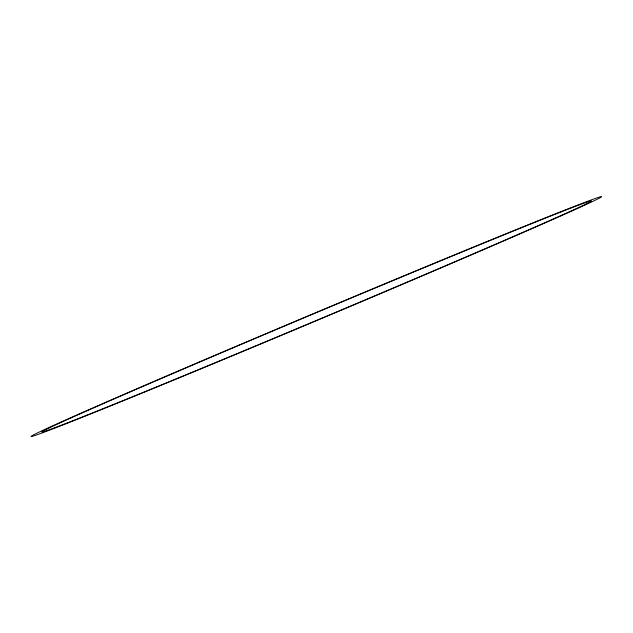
<?xml version="1.0" encoding="UTF-8"?>
<svg xmlns="http://www.w3.org/2000/svg" width="633" height="633" viewBox="0 0 633 633"><rect width="100%" height="100%" fill="white"/><g stroke="black" fill="none" stroke-linecap="round" stroke-linejoin="round"><path stroke-width="0.95" d="M121.394 401.488A309.141 3.774 -22.8 0 0 593.952 200.827A309.141 3.774 -22.8 0 0 234.155 347.185A309.141 3.774 -22.8 0 0 121.394 401.488M128.222 398.513A298.317 3.648 -22.8 0 0 584.235 204.878A298.317 3.648 -22.8 0 0 237.043 346.109A298.317 3.648 -22.8 0 0 128.222 398.513"/></g></svg>
